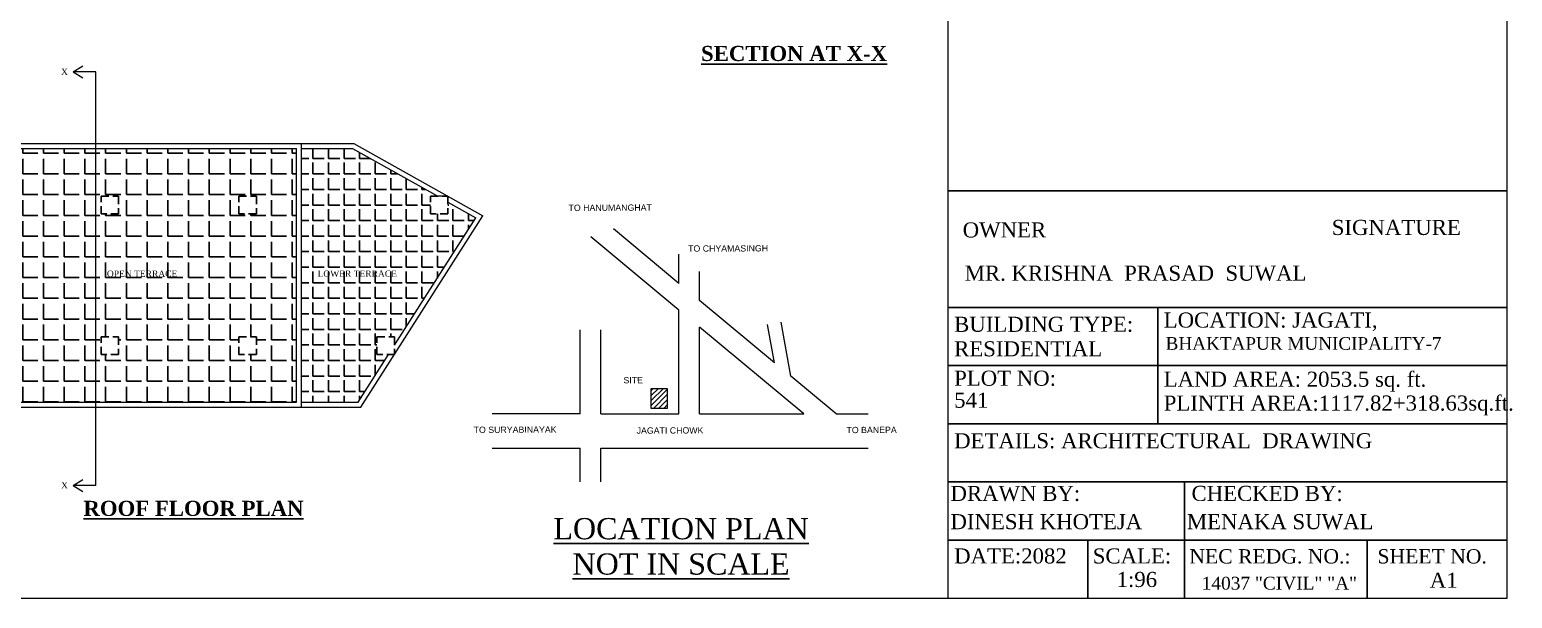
# Model space of a CAD drawing. Header units: inches. Extents: x 29905 to 48558, y -571 to 4919.
# Drawn here: x 38004 to 39184, y -384 to 69 of the extents above; entities that cross this region are included whole.
import ezdxf

# ---------------------------------------------------------------- set-up
doc = ezdxf.new("R2010")
doc.units = ezdxf.units.IN
doc.header["$LTSCALE"] = 5
doc.header["$MEASUREMENT"] = 0
doc.linetypes.add('HIDDEN', pattern=[0.375, 0.25, -0.125])
for name, color, linetype, lineweight in [('1', 7, 'Continuous', 25), ('A-WALL', 7, 'Continuous', 9), ('ele1', 21, 'Continuous', 20)]:
    doc.layers.add(name, color=color, linetype=linetype, lineweight=lineweight)
for name, color, linetype in [('column', 4, 'Continuous'), ('TEXT', 6, 'Continuous'), ('WALL', 7, 'Continuous')]:
    doc.layers.add(name, color=color, linetype=linetype)
doc.styles.add('DIMTEXT', font='arial.ttf', dxfattribs={"height": 8})
doc.styles.add('ordinary', font='times.ttf')
pattern_1 = [(0, (10212.068, -1679.61), (0, 16.5), [12, -4.5]), (90, (10212.068, -1679.61), (-16.5, 1e-15), [12, -4.5])]

msp = doc.modelspace()

# ---------------------------------------------------------------- hatches: boundary and pattern name
at = {"layer": 'WALL', "linetype": 'ByBlock', "ltscale": 5, "true_color": 0xf8991e}
h = msp.add_hatch(dxfattribs=at)
h.set_pattern_fill('ANGLE', color=30, scale=60)
h.set_pattern_definition(pattern_1)
h.paths.add_polyline_path([(38056.3, -25.9), (37955.7, -25.9), (37955.5, -63.9), (37965.5, -63.9), (37965.5, -77.9), (37955.4, -77.9), (37954.8, -175.9), (37964.8, -175.9), (37964.8, -189.9), (37954.7, -189.9), (37954.4, -227.9), (38056.3, -227.9)])
h = msp.add_hatch(dxfattribs=at)
h.set_pattern_fill('ANGLE', color=30, scale=60)
h.set_pattern_definition(pattern_1)
h.paths.add_polyline_path([(38216, -25.9), (38056.3, -25.9), (38056.3, -227.9), (38216, -227.9)])
h.paths.add_polyline_path([(38074.4, -77.9), (38060.4, -77.9), (38060.4, -63.9), (38074.4, -63.9)], flags=16)
h.paths.add_polyline_path([(38074.4, -175.9), (38074.4, -189.9), (38060.4, -189.9), (38060.4, -175.9)], flags=16)
h.paths.add_polyline_path([(38170, -77.9), (38170, -63.9), (38184, -63.9), (38184, -77.9)], flags=16)
h.paths.add_polyline_path([(38170, -175.9), (38184, -175.9), (38184, -189.9), (38170, -189.9)], flags=16)
h.paths.add_polyline_path([(38064.4, -130.8), (38121.6, -130.8), (38121.6, -120.2), (38064.4, -120.2)], flags=24)
h = msp.add_hatch(dxfattribs=at)
h.set_pattern_fill('ANGLE', color=30, scale=45)
h.set_pattern_definition([(0, (10212.068, -1679.609), (0, 12.375), [9, -3.375]), (90, (10212.068, -1679.609), (-12.375, 8e-16), [9, -3.375])])
h.paths.add_polyline_path([(38220, -227.9), (38265, -227.9), (38289.3, -189.9), (38280, -189.9), (38280, -175.9), (38298.2, -175.9), (38358.7, -81), (38336.5, -68.5), (38336.5, -77.9), (38322.5, -77.9), (38322.5, -60.6), (38260.6, -25.9), (38220, -25.9)])
h.paths.add_polyline_path([(38232.2, -130.8), (38296.5, -130.8), (38296.5, -120.2), (38232.2, -120.2)], flags=24)
h = msp.add_hatch(dxfattribs=at)
h.set_pattern_fill('ANSI31', color=30, scale=22.804179)
h.set_pattern_definition([(45, (32737.191, 1603.2853), (-2.0156237, 2.0156237), [])])
h.paths.add_polyline_path([(38498.3, -232.7), (38511, -232.7), (38511, -216.8), (38498.3, -216.8)])

# ---------------------------------------------------------------- linework, layer by layer
at = {"layer": '1'}
for p, q in [((38734.6, -59.7, -58.2), (39179.2, -59.7, -58.2)), ((38734.6, -152.4, -58.2), (39179.2, -152.4, -58.2)), ((38901.4, -152.4, -58.2), (38901.4, -245, -58.2)), ((38734.6, -198.7, -58.2), (39179.2, -198.7, -58.2)), ((38734.6, -245, -58.2), (39179.2, -245, -58.2)), ((38734.6, -291.3, -58.2), (39179.2, -291.3, -58.2)), ((38922.7, -291.3, -58.2), (38922.7, -384, -58.2)), ((38734.6, -337.6, -58.2), (39179.2, -337.6, -58.2)), ((38845.7, -384, -58.2), (38845.7, -337.6, -58.2)), ((39068.1, -384, -58.2), (39068.1, -337.6, -58.2))]:
    msp.add_line(p, q, dxfattribs=at)
at = {"layer": 'A-WALL', "ltscale": 5}
for p, q in [((38038.3, 35.1), (38045.8, 39.8)), ((38056.3, 35.1), (38038.3, 35.1)), ((38038.3, 35.1), (38045.8, 30.4)), ((38056.3, -294.1), (38056.3, 35.1)), ((37951.8, -21.9), (38261.7, -21.9)), ((38220, -231.9), (38220, -21.9)), ((38261.7, -21.9, 0.2), (38364.3, -79.5, 0.2)), ((37955.7, -25.9), (38216, -25.9)), ((38216, -227.9), (38216, -25.9)), ((38220, -25.9), (38260.6, -25.9)), ((38260.6, -25.9, 0.2), (38328.3, -63.9, 0.2)), ((38336.5, -63.9, -58.2), (38322.5, -63.9, -56.1)), ((38322.5, -66.3, 0.2), (38322.5, -66.4, 0.2)), ((38336.5, -68.5, 0.2), (38358.7, -81, 0.2)), ((38267.2, -231.9, 0.2), (38364.3, -79.5, 0.2)), ((38294, -182.4, 0.2), (38358.7, -81, 0.2)), ((38520.3, -133.2), (38468.2, -89.9)), ((38520.3, -154.5), (38450.2, -96.2)), ((38520.3, -133.2), (38520.3, -110.1)), ((38536.7, -146.8), (38536.7, -123.8)), ((38596.3, -196.4), (38536.7, -146.8)), ((38520.3, -237.2), (38520.3, -154.5)), ((38609.3, -207.2), (38601.7, -164.1)), ((38441.6, -237.2), (38441.6, -170.1)), ((38458.1, -237.2), (38458.1, -170.1)), ((38536.7, -237.2), (38536.7, -168.2)), ((38619.7, -237.2), (38536.7, -168.2)), ((38596.3, -196.4), (38590.9, -166)), ((38265, -227.9, 0.2), (38289.3, -189.9, 0.2)), ((38265, -227.9, 0.2), (38289.3, -189.9, 0.2)), ((38645.4, -237.2), (38609.3, -207.2)), ((37950.4, -231.9), (38267.2, -231.9)), ((37954.4, -227.9), (38216, -227.9)), ((38220, -227.9), (38265, -227.9)), ((38441.6, -237.2), (38371.7, -237.2)), ((38458.1, -237.2), (38520.3, -237.2)), ((38536.7, -237.2), (38619.7, -237.2)), ((38645.4, -237.2), (38670.8, -237.2)), ((38371.7, -264.5), (38441.6, -264.5)), ((38441.6, -291.1), (38441.6, -264.5)), ((38458.1, -264.5), (38670.8, -264.5)), ((38458.1, -291.1), (38458.1, -264.5)), ((38038.3, -294.1), (38045.8, -289.4)), ((38056.3, -294.1), (38038.3, -294.1)), ((38038.3, -294.1), (38045.8, -298.8))]:
    msp.add_line(p, q, dxfattribs=at)
msp.add_lwpolyline([(38498.3, -216.8), (38511, -216.8), (38511, -232.7), (38498.3, -232.7)], close=True, dxfattribs=at)
at = {"layer": 'ele1'}
msp.add_line((38734.6, -384, -58.2), (38734.6, 1771.4, -58.2), dxfattribs=at)
at = {"layer": 'ele1', "elevation": -58.2}
msp.add_lwpolyline([(36094.3, 1771.4), (39179.2, 1771.4), (39179.2, -384), (36094.3, -384)], close=True, dxfattribs=at)
msp.add_lwpolyline([(36094.3, 1771.4), (39179.2, 1771.4), (39179.2, -384), (36094.3, -384)], close=True, dxfattribs=at)
at = {"layer": 'WALL', "color": 2, "linetype": 'HIDDEN', "ltscale": 5}
for points in [[(38060.4, -63.9), (38074.4, -63.9), (38074.4, -77.9), (38060.4, -77.9)], [(38170, -63.9), (38184, -63.9), (38184, -77.9), (38170, -77.9)], [(38322.5, -63.9), (38336.5, -63.9), (38336.5, -77.9), (38322.5, -77.9)], [(38060.4, -175.9), (38074.4, -175.9), (38074.4, -189.9), (38060.4, -189.9)], [(38170, -175.9), (38184, -175.9), (38184, -189.9), (38170, -189.9)], [(38280, -175.9), (38294, -175.9), (38294, -189.9), (38280, -189.9)]]:
    msp.add_lwpolyline(points, close=True, dxfattribs=at)

# ---------------------------------------------------------------- texts
at = {"layer": '1', "style": 'ordinary'}
for s, height, p in [('SIGNATURE', 12, (39039.8, -94.7, -58.2)), ('OWNER', 12, (38746.1, -96.7, -58.2)), ('MR. KRISHNA  PRASAD  SUWAL', 12, (38747.7, -131.1, -58.2)), ('BUILDING TYPE:  ', 12, (38739.3, -171.8, -58.2)), ('LOCATION: JAGATI,', 12, (38906.1, -168.4, -58.2)), ('BHAKTAPUR MUNICIPALITY-7', 10.08, (38907.6, -186.1, -58.2)), ('RESIDENTIAL', 12, (38739.3, -191.3, -58.2)), ('PLOT NO: ', 12, (38739.3, -214.7, -58.2)), ('LAND AREA: 2053.5 sq. ft. ', 12, (38906.1, -215.5, -58.2)), ('541', 12, (38739.3, -232.2, -58.2)), ('PLINTH AREA:1117.82+318.63sq.ft.', 12, (38906.1, -234.5, -58.2)), ('DETAILS: ARCHITECTURAL  DRAWING ', 12, (38739.3, -264.5, -58.2)), ('DRAWN BY:', 12, (38736.4, -306.4, -58.2)), ('CHECKED BY: ', 12, (38928.2, -306.4, -58.2)), ('DINESH KHOTEJA', 12, (38736.4, -328.9, -58.2)), ('MENAKA SUWAL', 12, (38924.5, -328.9, -58.2)), ('DATE:2082', 12, (38739.3, -356.2, -58.2)), ('SCALE:', 12, (38849.6, -356.2, -58.2)), ('NEC REDG. NO.:', 11.4, (38926.5, -356.2, -58.2)), ('SHEET NO.', 11.4, (39076.2, -356.2, -58.2)), ('A1', 12, (39117.8, -375.5, -58.2)), ('14037 "CIVIL" "A"', 10.2, (38936.3, -377, -58.2))]:
    msp.add_text(s, height=height, dxfattribs=at).set_placement(p)
msp.add_attdef('1:96', (38868.6, -374.9, -58.2), 'SCALE', height=12, dxfattribs=at)
at = {"layer": 'column', "color": 0, "char_height": 5, "width": 98.638, "attachment_point": 2, "rotation": 0.2057, "style": 'DIMTEXT'}
for s, insert in [('TO HANUMANGHAT', (38465.6, -70.5)), ('TO CHYAMASINGH', (38559.4, -102.9)), ('SITE', (38483.9, -207.8)), ('TO SURYABINAYAK', (38389.9, -247.2)), ('JAGATI CHOWK', (38513.2, -247.8)), ('TO BANEPA', (38673.6, -247.4))]:
    msp.add_mtext(s, dxfattribs=dict(at, insert=insert))
at = {"layer": 'TEXT', "style": 'ordinary'}
for p in [(38028.6, 32.7), (38028.6, -296.5)]:
    msp.add_text('X', height=5, dxfattribs=at).set_placement(p)
at = {"layer": 'TEXT', "char_height": 12, "width": 219.815, "attachment_point": 8, "rotation": 359.9996, "style": 'ordinary'}
for s, insert in [('{\\fTimes New Roman|b1|i0|c0|p18;\\LSECTION AT X-X}', (38611.9, 43.6, -58.2)), ('{\\fTimes New Roman|b1|i0|c0|p18;\\LROOF FLOOR PLAN}', (38134, -318.5, 58.2))]:
    msp.add_mtext(s, dxfattribs=dict(at, insert=insert))
at = {"layer": 'TEXT', "attachment_point": 8, "rotation": 359.9996, "style": 'ordinary'}
for s, width, insert, char_height in [('OPEN TERRACE', 101.569, (38093.1, -128.1, 58.2), 5), ('LOWER TERRACE', 101.569, (38264.3, -128.1, 58.2), 5), ('{\\LLOCATION PLAN\\PNOT IN SCALE}', 232.087, (38522, -365.3), 16.875)]:
    msp.add_mtext_dynamic_manual_height_columns(s, width=width, gutter_width=1720.7, heights=[0], dxfattribs=dict(at, insert=insert, char_height=char_height))

doc.saveas('drawing.dxf')
